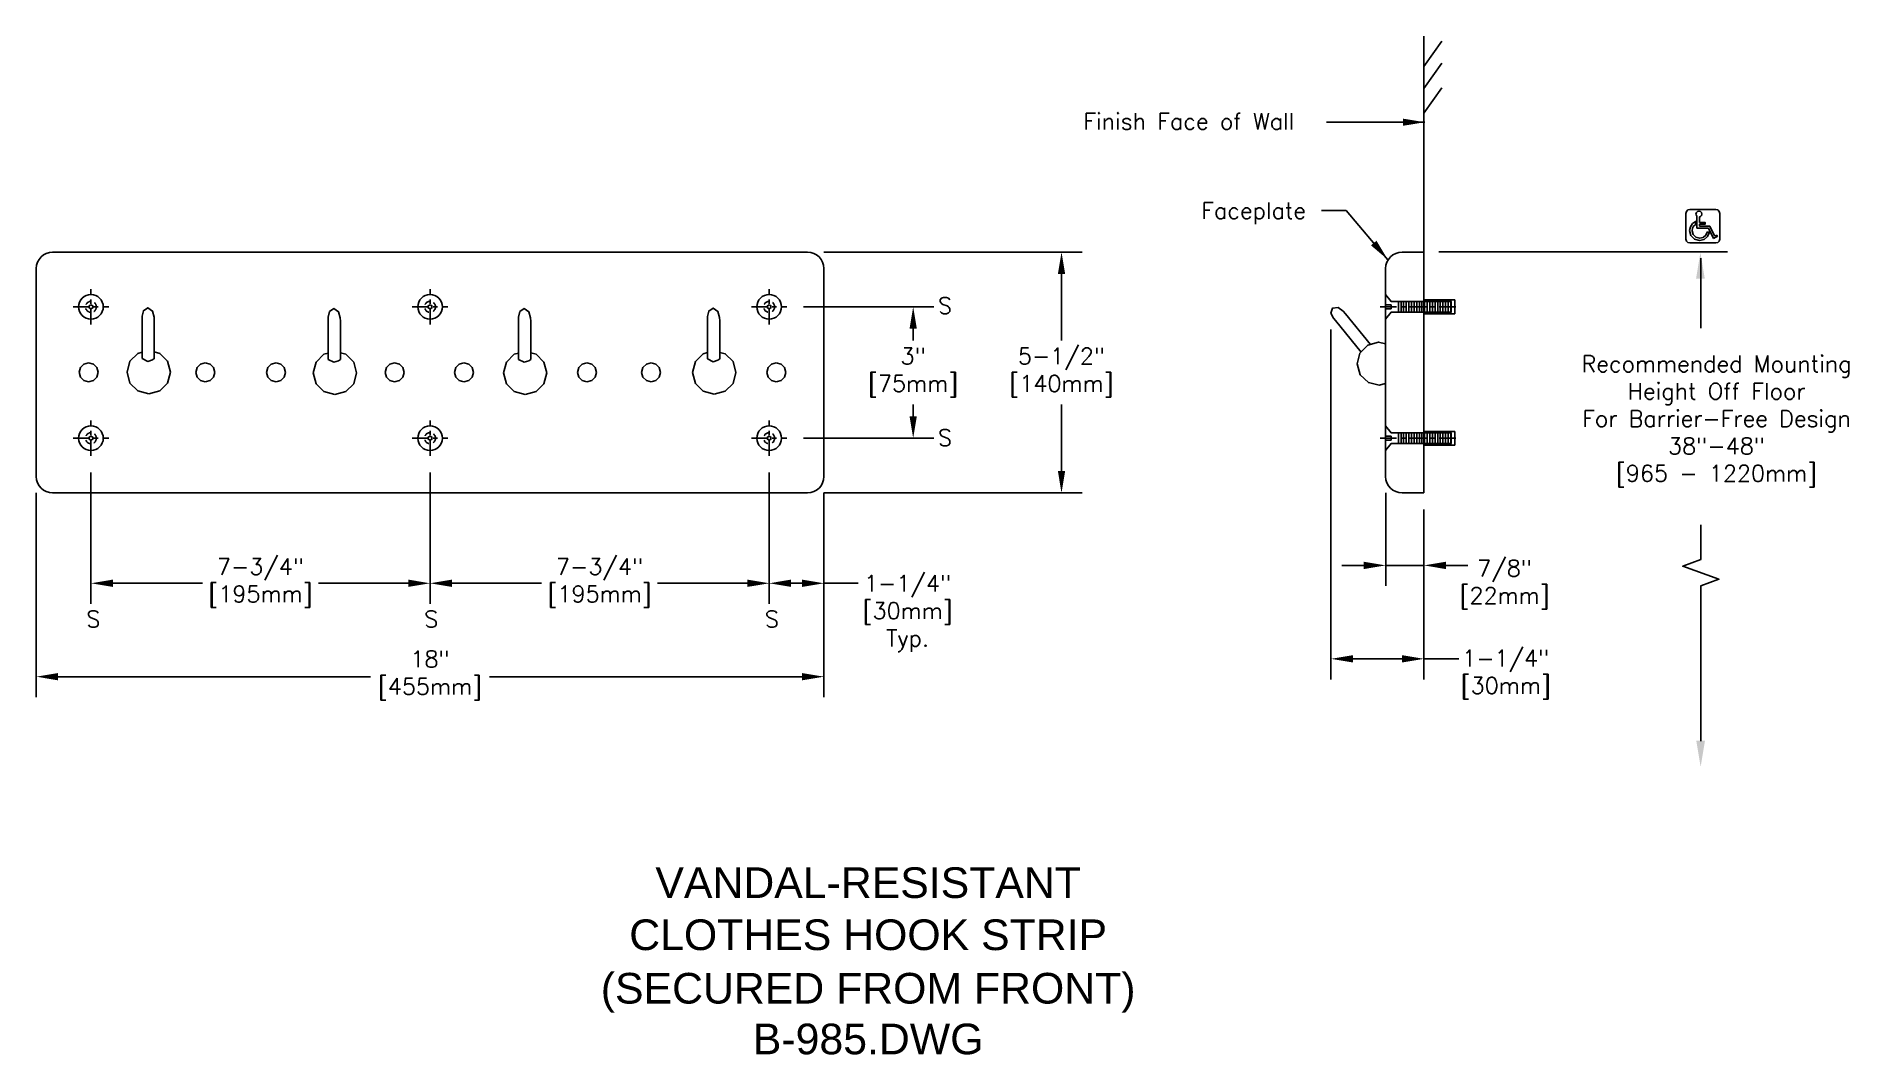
# Model space of a CAD drawing. Extents: x 2.2 to 43.6, y 1.2 to 24.4.
import ezdxf
from ezdxf.enums import TextEntityAlignment as Align

# ---------------------------------------------------------------- set-up
doc = ezdxf.new("R2010")
doc.units = 0
doc.header["$MEASUREMENT"] = 0
doc.header["$PDMODE"] = 3
doc.header["$PDSIZE"] = 1
doc.linetypes.add('CENTER2', pattern=[1.125, 0.75, -0.125, 0.125, -0.125])
doc.linetypes.add('HIDDEN2', pattern=[0.1875, 0.125, -0.0625])
doc.layers.get('0').update_dxf_attribs({"linetype": 'CONTINUOUS'})
doc.layers.get('Defpoints').update_dxf_attribs({"linetype": 'CONTINUOUS'})
for name, color, linetype in [('detail', 4, 'CONTINUOUS'), ('dim', 1, 'CONTINUOUS'), ('text', 2, 'CONTINUOUS')]:
    doc.layers.add(name, color=color, linetype=linetype)
doc.styles.add('Arial_5', font='arial.ttf', dxfattribs={"height": 5})
doc.styles.add('DIM_S_7', font='simplex.shx', dxfattribs={"height": 0.375})
doc.styles.add('DIM_S_8', font='simplex.shx', dxfattribs={"height": 0.25})
doc.dimstyles.new('DIM_S_7', dxfattribs={"dimtxt": 0.12, "dimasz": 0.5, "dimexe": 0.46875, "dimexo": 0.375, "dimgap": 0.09375, "dimtad": 1, "dimtih": 1, "dimtoh": 1, "dimdec": 5, "dimrnd": 0.0625, "dimzin": 0, "dimdsep": 46, "dimlunit": 4, "dimtxsty": 'DIM_S_7', "dimcen": 0.09375, "dimaunit": 1, "dimadec": 0, "dimazin": 0, "dimtfac": 1, "dimtdec": 4, "dimtofl": 0, "dimtmove": 2, "dimatfit": 3, "dimfxl": 1, "dimtolj": 1, "dimtzin": 0, "dimarcsym": 0})

# ---------------------------------------------------------------- blocks, each defined once
blk = doc.blocks.new('*D0')
at = {"color": 0, "linetype": 'ByBlock'}
for p, q in [((30.948, 10.797), (30.948, 6.131)), ((48.948, 10.797), (48.948, 6.131)), ((31.448, 6.6), (38.586, 6.6)), ((48.448, 6.6), (41.309, 6.6))]:
    blk.add_line(p, q, dxfattribs=at)
for points in [[(31.448, 6.683), (31.448, 6.516), (30.948, 6.6)], [(48.448, 6.683), (48.448, 6.516), (48.948, 6.6)]]:
    blk.add_solid(points, dxfattribs=at)
at = {"layer": 'Defpoints', "color": 0, "linetype": 'ByBlock'}
for p in [(30.948, 11.172), (48.948, 11.172), (48.948, 6.6)]:
    blk.add_point(p, dxfattribs=at)
at = {"color": 0, "linetype": 'ByBlock', "insert": (39.948, 6.627), "char_height": 0.375, "attachment_point": 5, "style": 'DIM_S_7'}
blk.add_mtext('\\A1;18"\\P[455mm]', dxfattribs=at)
blk = doc.blocks.new('*D1')
at = {"color": 0, "linetype": 'ByBlock'}
for p, q in [((32.198, 11.266), (32.198, 8.265)), ((39.948, 11.266), (39.948, 8.265)), ((32.698, 8.733), (34.747, 8.733)), ((39.448, 8.733), (37.398, 8.733))]:
    blk.add_line(p, q, dxfattribs=at)
for points in [[(32.698, 8.817), (32.698, 8.65), (32.198, 8.733)], [(39.448, 8.817), (39.448, 8.65), (39.948, 8.733)]]:
    blk.add_solid(points, dxfattribs=at)
at = {"layer": 'Defpoints', "color": 0, "linetype": 'ByBlock'}
for p in [(32.198, 11.641), (39.948, 11.641), (39.948, 8.733)]:
    blk.add_point(p, dxfattribs=at)
at = {"color": 0, "linetype": 'ByBlock', "insert": (36.073, 8.74), "char_height": 0.375, "attachment_point": 5, "style": 'DIM_S_7'}
blk.add_mtext('\\A1;7-3/4"\\P[195mm]', dxfattribs=at)
blk = doc.blocks.new('*D2')
at = {"color": 0, "linetype": 'ByBlock'}
for p, q in [((47.698, 11.266), (47.698, 8.265)), ((48.948, 10.797), (48.948, 8.265)), ((48.198, 8.733), (48.448, 8.733))]:
    blk.add_line(p, q, dxfattribs=at)
for points in [[(48.198, 8.817), (48.198, 8.65), (47.698, 8.733)], [(48.448, 8.817), (48.448, 8.65), (48.948, 8.733)]]:
    blk.add_solid(points, dxfattribs=at)
at = {"layer": 'Defpoints', "color": 0, "linetype": 'ByBlock'}
for p in [(47.698, 11.641), (48.948, 11.172), (48.948, 8.733)]:
    blk.add_point(p, dxfattribs=at)
at = {"color": 0, "linetype": 'ByBlock', "insert": (50.863, 8.043), "char_height": 0.375, "attachment_point": 5, "style": 'DIM_S_7'}
blk.add_mtext('\\A1;1-1/4"\\P[30mm]\\PTyp.', dxfattribs=at)
blk = doc.blocks.new('*D3')
at = {"color": 0, "linetype": 'ByBlock'}
for p, q in [((19.756, 18.257), (22.735, 18.257)), ((22.266, 17.757), (22.266, 17.485)), ((22.266, 15.757), (22.266, 16.03)), ((19.756, 15.257), (22.735, 15.257))]:
    blk.add_line(p, q, dxfattribs=at)
for points in [[(22.183, 17.757), (22.35, 17.757), (22.266, 18.257)], [(22.183, 15.757), (22.35, 15.757), (22.266, 15.257)]]:
    blk.add_solid(points, dxfattribs=at)
at = {"layer": 'Defpoints', "color": 0, "linetype": 'ByBlock'}
for p in [(19.381, 18.257), (22.266, 18.257), (19.381, 15.257)]:
    blk.add_point(p, dxfattribs=at)
at = {"color": 0, "linetype": 'ByBlock', "insert": (22.266, 16.757), "char_height": 0.375, "attachment_point": 5, "style": 'DIM_S_7'}
blk.add_mtext('\\A1;3"\\P[75mm]', dxfattribs=at)
blk = doc.blocks.new('*D4')
at = {"color": 0, "linetype": 'ByBlock'}
for p, q in [((20.225, 19.507), (26.125, 19.507)), ((25.656, 19.007), (25.656, 17.485)), ((25.656, 14.507), (25.656, 16.03)), ((20.225, 14.007), (26.125, 14.007))]:
    blk.add_line(p, q, dxfattribs=at)
for points in [[(25.573, 19.007), (25.74, 19.007), (25.656, 19.507)], [(25.573, 14.507), (25.74, 14.507), (25.656, 14.007)]]:
    blk.add_solid(points, dxfattribs=at)
at = {"layer": 'Defpoints', "color": 0, "linetype": 'ByBlock'}
for p in [(19.85, 19.507), (19.85, 14.007), (25.656, 14.007)]:
    blk.add_point(p, dxfattribs=at)
at = {"color": 0, "linetype": 'ByBlock', "insert": (25.656, 16.757), "char_height": 0.375, "attachment_point": 5, "style": 'DIM_S_7'}
blk.add_mtext('\\A1;5-1/2"\\P[140mm]', dxfattribs=at)
blk = doc.blocks.new('*D5')
at = {"color": 0, "linetype": 'ByBlock'}
for p, q in [((29.297, 17.74), (29.297, 9.749)), ((31.422, 13.632), (31.422, 9.749)), ((29.797, 10.218), (30.922, 10.218))]:
    blk.add_line(p, q, dxfattribs=at)
for points in [[(29.797, 10.301), (29.797, 10.134), (29.297, 10.218)], [(30.922, 10.301), (30.922, 10.134), (31.422, 10.218)]]:
    blk.add_solid(points, dxfattribs=at)
at = {"layer": 'Defpoints', "color": 0, "linetype": 'ByBlock'}
for p in [(29.297, 18.115), (31.422, 14.007), (31.422, 10.218)]:
    blk.add_point(p, dxfattribs=at)
at = {"color": 0, "linetype": 'ByBlock', "insert": (33.293, 9.858), "char_height": 0.375, "attachment_point": 5, "style": 'DIM_S_7'}
blk.add_mtext('\\A1;1-1/4"\\P[30mm]', dxfattribs=at)
blk = doc.blocks.new('*D6')
at = {"color": 0, "linetype": 'ByBlock'}
for p, q in [((30.547, 14.007), (30.547, 11.883)), ((31.422, 13.632), (31.422, 11.883)), ((30.047, 12.352), (29.547, 12.352)), ((30.547, 12.352), (31.422, 12.352)), ((31.922, 12.352), (32.422, 12.352))]:
    blk.add_line(p, q, dxfattribs=at)
for points in [[(30.047, 12.435), (30.047, 12.268), (30.547, 12.352)], [(31.922, 12.435), (31.922, 12.268), (31.422, 12.352)]]:
    blk.add_solid(points, dxfattribs=at)
at = {"layer": 'Defpoints', "color": 0, "linetype": 'ByBlock'}
for p in [(30.547, 14.382), (31.422, 14.007), (31.422, 12.352)]:
    blk.add_point(p, dxfattribs=at)
at = {"color": 0, "linetype": 'ByBlock', "insert": (33.266, 11.912), "char_height": 0.375, "attachment_point": 5, "style": 'DIM_S_7'}
blk.add_mtext('\\A1;7/8"\\P[22mm]', dxfattribs=at)
blk = doc.blocks.new('*D7')
at = {"color": 0, "linetype": 'ByBlock'}
for p, q in [((32.198, 11.266), (32.198, 8.265)), ((39.948, 11.266), (39.948, 8.265)), ((32.698, 8.733), (34.747, 8.733)), ((39.448, 8.733), (37.398, 8.733))]:
    blk.add_line(p, q, dxfattribs=at)
for points in [[(32.698, 8.817), (32.698, 8.65), (32.198, 8.733)], [(39.448, 8.817), (39.448, 8.65), (39.948, 8.733)]]:
    blk.add_solid(points, dxfattribs=at)
at = {"layer": 'Defpoints', "color": 0, "linetype": 'ByBlock'}
for p in [(32.198, 11.641), (39.948, 11.641), (39.948, 8.733)]:
    blk.add_point(p, dxfattribs=at)
at = {"color": 0, "linetype": 'ByBlock', "insert": (36.073, 8.74), "char_height": 0.375, "attachment_point": 5, "style": 'DIM_S_7'}
blk.add_mtext('\\A1;7-3/4"\\P[195mm]', dxfattribs=at)

msp = doc.modelspace()

# ---------------------------------------------------------------- linework, layer by layer
at = {"layer": 'detail', "linetype": 'Continuous'}
for p, q in [((33.939062, 19.507255), (33.939062, 24.436925)), ((33.939062, 23.749971), (34.349785, 24.324753)), ((33.939062, 23.245193), (34.349785, 23.819975)), ((33.939062, 22.684328), (34.349785, 23.25911)), ((40.470795, 20.096768), (40.236302, 20.096768)), ((40.579762, 19.875858), (40.470795, 20.096768)), ((19.850077, 19.507255), (2.600077, 19.507255)), ((33.439062, 19.507255), (33.939062, 19.507255)), ((33.939062, 19.507255), (33.939062, 14.007255)), ((40.559048, 19.820849), (40.597327, 19.840248)), ((40.597327, 19.840248), (40.596534, 19.841855)), ((2.225077, 19.132255), (2.225077, 14.382255)), ((20.225077, 19.132255), (20.225077, 14.382255)), ((33.064062, 19.132255), (33.064062, 14.382255)), ((33.064062, 18.30413), (33.192041, 18.30413)), ((33.192041, 18.30413), (33.192041, 18.21038)), ((33.3553, 18.397982), (33.3553, 18.117612)), ((33.415162, 18.397982), (33.415162, 18.117612)), ((33.475025, 18.397982), (33.475025, 18.117612)), ((33.534887, 18.397982), (33.534887, 18.117612)), ((33.594749, 18.397982), (33.594749, 18.117612)), ((33.654612, 18.397982), (33.654612, 18.117612)), ((33.714474, 18.397982), (33.714474, 18.117612)), ((33.774337, 18.397982), (33.774337, 18.117612)), ((33.834199, 18.397982), (33.834199, 18.117612)), ((33.894062, 18.397982), (33.894062, 18.117612)), ((33.939062, 18.413505), (34.641755, 18.413505)), ((33.953924, 18.397982), (33.953924, 18.117612)), ((34.013787, 18.397982), (34.013787, 18.117612)), ((34.073649, 18.397982), (34.073649, 18.117612)), ((34.133512, 18.397982), (34.133512, 18.117612)), ((34.193374, 18.397982), (34.193374, 18.117612)), ((34.253237, 18.397982), (34.253237, 18.117612)), ((34.313099, 18.397982), (34.313099, 18.117612)), ((34.372962, 18.397982), (34.372962, 18.117612)), ((34.432824, 18.397982), (34.432824, 18.117612)), ((34.492686, 18.397982), (34.492686, 18.117612)), ((34.552549, 18.397982), (34.552549, 18.117612)), ((34.564062, 18.382255), (34.564062, 18.132255)), ((34.641755, 18.413505), (34.641755, 18.101005)), ((33.064062, 18.21038), (33.192041, 18.21038)), ((33.939062, 18.101005), (34.641755, 18.101005)), ((33.3553, 15.397982), (33.3553, 15.117612)), ((33.415162, 15.397982), (33.415162, 15.117612)), ((33.475025, 15.397982), (33.475025, 15.117612)), ((33.534887, 15.397982), (33.534887, 15.117612)), ((33.594749, 15.397982), (33.594749, 15.117612)), ((33.654612, 15.397982), (33.654612, 15.117612)), ((33.714474, 15.397982), (33.714474, 15.117612)), ((33.774337, 15.397982), (33.774337, 15.117612)), ((33.834199, 15.397982), (33.834199, 15.117612)), ((33.894062, 15.397982), (33.894062, 15.117612)), ((33.939062, 15.413505), (34.641755, 15.413505)), ((33.953924, 15.397982), (33.953924, 15.117612)), ((34.013787, 15.397982), (34.013787, 15.117612)), ((34.073649, 15.397982), (34.073649, 15.117612)), ((34.133512, 15.397982), (34.133512, 15.117612)), ((34.193374, 15.397982), (34.193374, 15.117612)), ((34.253237, 15.397982), (34.253237, 15.117612)), ((34.313099, 15.397982), (34.313099, 15.117612)), ((34.372962, 15.397982), (34.372962, 15.117612)), ((34.432824, 15.397982), (34.432824, 15.117612)), ((34.492686, 15.397982), (34.492686, 15.117612)), ((34.552549, 15.397982), (34.552549, 15.117612)), ((34.564062, 15.382255), (34.564062, 15.132255)), ((34.641755, 15.413505), (34.641755, 15.101005)), ((33.064062, 15.30413), (33.192041, 15.30413)), ((33.064062, 15.21038), (33.192041, 15.21038)), ((33.192041, 15.30413), (33.192041, 15.21038)), ((33.939062, 15.101005), (34.641755, 15.101005)), ((19.850077, 14.007255), (2.600077, 14.007255)), ((33.439062, 14.007255), (33.939062, 14.007255))]:
    msp.add_line(p, q, dxfattribs=at)
at = {"layer": 'detail', "linetype": 'CENTER2', "ltscale": 0.5}
for p, q in [((3.475077, 17.851005), (3.475077, 18.663505)), ((11.225077, 17.851005), (11.225077, 18.663505)), ((18.975077, 17.851005), (18.975077, 18.663505)), ((3.068827, 18.257255), (3.881327, 18.257255)), ((10.818827, 18.257255), (11.631327, 18.257255)), ((18.568827, 18.257255), (19.381327, 18.257255)), ((32.939062, 18.257255), (34.689062, 18.257255)), ((3.475077, 14.851005), (3.475077, 15.663505)), ((11.225077, 14.851005), (11.225077, 15.663505)), ((18.975077, 14.851005), (18.975077, 15.663505)), ((3.068827, 15.257255), (3.881327, 15.257255)), ((10.818827, 15.257255), (11.631327, 15.257255)), ((18.568827, 15.257255), (19.381327, 15.257255)), ((32.939062, 15.257255), (34.689062, 15.257255))]:
    msp.add_line(p, q, dxfattribs=at)
at = {"layer": 'detail', "linetype": 'Continuous'}
for points in [[(40.609762, 19.71611), (40.655443, 19.728417), (40.687884, 19.760752), (40.700224, 19.806228), (40.700224, 20.392001), (40.687884, 20.437492), (40.655443, 20.469808), (40.609762, 20.482101), (40.016679, 20.482101), (39.971024, 20.469808), (39.938568, 20.437492), (39.926217, 20.392001), (39.926217, 19.806228), (39.938568, 19.760752), (39.971024, 19.728417), (40.016679, 19.71611)], [(40.461864, 19.962139), (40.420588, 19.864768), (40.341118, 19.797112), (40.236101, 19.771762), (40.120607, 19.802891), (40.038494, 19.884675), (40.007237, 19.999715), (40.028127, 20.08798), (40.080201, 20.162509), (40.147565, 20.207447), (40.148227, 20.133178), (40.102659, 20.099955), (40.077664, 20.05456), (40.070039, 19.994938), (40.093477, 19.908676), (40.155062, 19.847343), (40.241697, 19.824), (40.320429, 19.842215), (40.380025, 19.891477), (40.411008, 19.963707)], [(3.475077, 18.30413), (3.434482, 18.280692), (3.434482, 18.233817), (3.475077, 18.21038), (3.515672, 18.233817), (3.515672, 18.280692)], [(4.646535, 17.076226), (4.646535, 17.972885), (4.64588, 18.041072), (4.673272, 18.167707), (4.772736, 18.235887), (4.878412, 18.161495), (4.917347, 18.023337), (4.922906, 17.948944), (4.922906, 17.076226), (4.8793, 17.044336), (4.774279, 17.012454)], [(11.225077, 18.30413), (11.184482, 18.280692), (11.184482, 18.233817), (11.225077, 18.21038), (11.265672, 18.233817), (11.265672, 18.280692)], [(17.569239, 17.068009), (17.569239, 17.964696), (17.568565, 18.032904), (17.595915, 18.159573), (17.695358, 18.227781), (17.801027, 18.153388), (17.839963, 18.01523), (17.845528, 17.940837), (17.845528, 17.068009), (17.801923, 17.036147), (17.696921, 17.004285)], [(17.569239, 17.068009), (17.569239, 17.964696), (17.568565, 18.032904), (17.595915, 18.159573), (17.695358, 18.227781), (17.801027, 18.153388), (17.839963, 18.01523), (17.845528, 17.940837), (17.845528, 17.068009), (17.801923, 17.036147), (17.696921, 17.004285)], [(18.975077, 18.30413), (18.934482, 18.280692), (18.934482, 18.233817), (18.975077, 18.21038), (19.015672, 18.233817), (19.015672, 18.280692)], [(8.899994, 17.058277), (8.899994, 17.954964), (8.89934, 18.023144), (8.926725, 18.149758), (9.026195, 18.217938), (9.131871, 18.143553), (9.170807, 18.005408), (9.176365, 17.931023), (9.176365, 17.058277), (9.13276, 17.026415), (9.027738, 16.994546)], [(8.899994, 17.058277), (8.899994, 17.954964), (8.89934, 18.023144), (8.926725, 18.149758), (9.026195, 18.217938), (9.131871, 18.143553), (9.170807, 18.005408), (9.176365, 17.931023), (9.176365, 17.058277), (9.13276, 17.026415), (9.027738, 16.994546)], [(13.249611, 17.058277), (13.249611, 17.954964), (13.248957, 18.023144), (13.276356, 18.149758), (13.37584, 18.217938), (13.481516, 18.143553), (13.520444, 18.005408), (13.52601, 17.931023), (13.52601, 17.058277), (13.482404, 17.026415), (13.377369, 16.994546)], [(13.249611, 17.058277), (13.249611, 17.954964), (13.248957, 18.023144), (13.276356, 18.149758), (13.37584, 18.217938), (13.481516, 18.143553), (13.520444, 18.005408), (13.52601, 17.931023), (13.52601, 17.058277), (13.482404, 17.026415), (13.377369, 16.994546)], [(3.475077, 15.30413), (3.434482, 15.280692), (3.434482, 15.233817), (3.475077, 15.21038), (3.515672, 15.233817), (3.515672, 15.280692)], [(11.225077, 15.30413), (11.184482, 15.280692), (11.184482, 15.233817), (11.225077, 15.21038), (11.265672, 15.233817), (11.265672, 15.280692)], [(18.975077, 15.30413), (18.934482, 15.280692), (18.934482, 15.233817), (18.975077, 15.21038), (19.015672, 15.233817), (19.015672, 15.280692)]]:
    msp.add_lwpolyline(points, close=True, dxfattribs=at)
for points in [[(40.236302, 20.311012), (40.257795, 20.3168), (40.282315, 20.341225), (40.291647, 20.375592), (40.282315, 20.40993), (40.257795, 20.434333), (40.223307, 20.443622), (40.188808, 20.434333), (40.164299, 20.40993), (40.154978, 20.375592), (40.164299, 20.341225), (40.17498, 20.330581)], [(40.17498, 20.330581), (40.17498, 20.053982)], [(40.236302, 20.185358), (40.236302, 20.311012)], [(40.17498, 20.053982), (40.236302, 20.053982)], [(40.236302, 20.142573), (40.365159, 20.142573), (40.365159, 20.185358), (40.236302, 20.185358)], [(40.236302, 20.096768), (40.236302, 20.142573)], [(40.236302, 20.053982), (40.439977, 20.053982)], [(40.439977, 20.053982), (40.559048, 19.820849)], [(40.596534, 19.841855), (40.623664, 19.853221), (40.641045, 19.865748), (40.645091, 19.877101), (40.633833, 19.883721), (40.610208, 19.883231), (40.579762, 19.875858)], [(4.646535, 17.076226), (4.646535, 17.972885), (4.64588, 18.041072), (4.673272, 18.167707), (4.772736, 18.235887), (4.878412, 18.161495), (4.917347, 18.023337), (4.922906, 17.948944)], [(32.507212, 17.218978), (31.916895, 17.946878), (31.873464, 17.999581), (31.814062, 18.115307), (31.849708, 18.230468), (31.978933, 18.238529), (32.096211, 18.15522), (32.147346, 18.100738), (32.71846, 17.396591)], [(32.507212, 17.218978), (31.916895, 17.946878), (31.873464, 17.999581), (31.814062, 18.115307), (31.849708, 18.230468), (31.978933, 18.238529), (32.096211, 18.15522), (32.147346, 18.100738), (32.71846, 17.396591)], [(33.064062, 17.414147), (32.904236, 17.453807), (32.654279, 17.383147)], [(33.064062, 17.414147), (32.904236, 17.453807), (32.654279, 17.383147)], [(4.646535, 17.219501), (4.545859, 17.192405), (4.367533, 17.014988), (4.299662, 16.765368)], [(4.922906, 17.076226), (4.8793, 17.044336), (4.774279, 17.012454), (4.646535, 17.076226)], [(5.293754, 16.765368), (5.225897, 17.014988), (5.047592, 17.192405), (4.922906, 17.225957)], [(8.899994, 17.201529), (8.79936, 17.174449), (8.621054, 16.997039), (8.553204, 16.747413)], [(9.547213, 16.747413), (9.479364, 16.997039), (9.301079, 17.174449), (9.176365, 17.208016)], [(13.249611, 17.201535), (13.148977, 17.174449), (12.970692, 16.997039), (12.902849, 16.747413)], [(13.896858, 16.747413), (13.829001, 16.997039), (13.650695, 17.174449), (13.52601, 17.208002)], [(17.569239, 17.211378), (17.468529, 17.184271), (17.290217, 17.006833), (17.22236, 16.757255)], [(18.216479, 16.757255), (18.148602, 17.006833), (17.970276, 17.184271), (17.845528, 17.217857)], [(32.654279, 17.383147), (32.474162, 17.196735), (32.413131, 16.953293), (32.484149, 16.704535), (32.671525, 16.525382), (32.916227, 16.464688), (33.064062, 16.506483)], [(32.654279, 17.383147), (32.474162, 17.196735), (32.413131, 16.953293), (32.484149, 16.704535), (32.671525, 16.525382), (32.916227, 16.464688), (33.064062, 16.506483)], [(3.420924, 16.978801), (3.311611, 16.949363), (3.233885, 16.872036), (3.204296, 16.763275)], [(3.204296, 16.763275), (3.233885, 16.654437), (3.311611, 16.577062), (3.420924, 16.547618)], [(3.637559, 16.763275), (3.607991, 16.872036), (3.530285, 16.949363), (3.420924, 16.978801)], [(3.420924, 16.547618), (3.530285, 16.577062), (3.607991, 16.654437), (3.637559, 16.763275)], [(4.299662, 16.765368), (4.367533, 16.515797), (4.545859, 16.338407), (4.796705, 16.270895)], [(4.796705, 16.270895), (5.047592, 16.338407), (5.225897, 16.515797), (5.293754, 16.765368)], [(6.088401, 16.975736), (5.979033, 16.946326), (5.901314, 16.86902), (5.871739, 16.76021)], [(5.871739, 16.76021), (5.901314, 16.6514), (5.979033, 16.57408), (6.088401, 16.544663)], [(6.305036, 16.76021), (6.275461, 16.86902), (6.197748, 16.946326), (6.088401, 16.975736)], [(6.088401, 16.544663), (6.197748, 16.57408), (6.275461, 16.6514), (6.305036, 16.76021)], [(7.704489, 16.975736), (7.595135, 16.946326), (7.517423, 16.86902), (7.487854, 16.76021)], [(7.487854, 16.76021), (7.517423, 16.6514), (7.595135, 16.57408), (7.704489, 16.544663)], [(7.921117, 16.76021), (7.891556, 16.86902), (7.813843, 16.946326), (7.704489, 16.975736)], [(7.704489, 16.544663), (7.813843, 16.57408), (7.891556, 16.6514), (7.921117, 16.76021)], [(8.553204, 16.747413), (8.621054, 16.497848), (8.79936, 16.320451), (9.050247, 16.252946)], [(9.050247, 16.252946), (9.301079, 16.320451), (9.479364, 16.497848), (9.547213, 16.747413)], [(10.41396, 16.975736), (10.304647, 16.946326), (10.226921, 16.86902), (10.197332, 16.76021)], [(10.197332, 16.76021), (10.226921, 16.6514), (10.304647, 16.57408), (10.41396, 16.544663)], [(10.630595, 16.76021), (10.601027, 16.86902), (10.523314, 16.946326), (10.41396, 16.975736)], [(10.41396, 16.544663), (10.523314, 16.57408), (10.601027, 16.6514), (10.630595, 16.76021)], [(12.000059, 16.975736), (11.890692, 16.946326), (11.812972, 16.86902), (11.783397, 16.76021)], [(11.783397, 16.76021), (11.812972, 16.6514), (11.890692, 16.57408), (12.000059, 16.544663)], [(12.216694, 16.76021), (12.187119, 16.86902), (12.109407, 16.946326), (12.000059, 16.975736)], [(12.000059, 16.544663), (12.109407, 16.57408), (12.187119, 16.6514), (12.216694, 16.76021)], [(12.902849, 16.747413), (12.970692, 16.497848), (13.148977, 16.320451), (13.399809, 16.252946)], [(13.399809, 16.252946), (13.650695, 16.320451), (13.829001, 16.497848), (13.896858, 16.747413)], [(14.811652, 16.975736), (14.702284, 16.946326), (14.624565, 16.86902), (14.594996, 16.76021)], [(14.594996, 16.76021), (14.624565, 16.6514), (14.702284, 16.57408), (14.811652, 16.544663)], [(15.028287, 16.76021), (14.998719, 16.86902), (14.921006, 16.946326), (14.811652, 16.975736)], [(14.811652, 16.544663), (14.921006, 16.57408), (14.998719, 16.6514), (15.028287, 16.76021)], [(16.27757, 16.975736), (16.168209, 16.946326), (16.090504, 16.86902), (16.060935, 16.76021)], [(16.060935, 16.76021), (16.090504, 16.6514), (16.168209, 16.57408), (16.27757, 16.544663)], [(16.494205, 16.76021), (16.464616, 16.86902), (16.386883, 16.946326), (16.27757, 16.975736)], [(16.27757, 16.544663), (16.386883, 16.57408), (16.464616, 16.6514), (16.494205, 16.76021)], [(17.22236, 16.757255), (17.290217, 16.507615), (17.468529, 16.330191), (17.719437, 16.262678)], [(17.719437, 16.262678), (17.970276, 16.330191), (18.148602, 16.507615), (18.216479, 16.757255)], [(19.137218, 16.975736), (19.027905, 16.946326), (18.950172, 16.86902), (18.920583, 16.76021)], [(18.920583, 16.76021), (18.950172, 16.6514), (19.027905, 16.57408), (19.137218, 16.544663)], [(19.353853, 16.76021), (19.324278, 16.86902), (19.246565, 16.946326), (19.137218, 16.975736)], [(19.137218, 16.544663), (19.246565, 16.57408), (19.324278, 16.6514), (19.353853, 16.76021)]]:
    msp.add_lwpolyline(points, dxfattribs=at)
at = {"layer": 'detail', "linetype": 'Continuous', "flags": 128}
for points in [[(33.064062, 18.538505), (33.189062, 18.382255), (34.564062, 18.382255)], [(33.064062, 17.976005), (33.189062, 18.132255), (34.564062, 18.132255)], [(33.064062, 15.538505), (33.189062, 15.382255), (34.564062, 15.382255)], [(33.064062, 14.976005), (33.189062, 15.132255), (34.564062, 15.132255)]]:
    msp.add_lwpolyline(points, dxfattribs=at)
at = {"layer": 'detail', "linetype": 'Continuous'}
for centre in [(3.475077, 18.257255), (11.225077, 18.257255), (18.975077, 18.257255), (3.475077, 15.257255), (11.225077, 15.257255), (18.975077, 15.257255)]:
    msp.add_circle(centre, 0.28125, dxfattribs=at)
at = {"layer": 'detail', "linetype": 'HIDDEN2'}
for centre in [(3.475077, 18.257255), (11.225077, 18.257255), (18.975077, 18.257255), (3.475077, 15.257255), (11.225077, 15.257255), (18.975077, 15.257255)]:
    msp.add_circle(centre, 0.125, dxfattribs=at)
at = {"layer": 'detail', "linetype": 'Continuous'}
for centre, start, end in [((2.600077, 19.132255), 90, 180), ((19.850077, 19.132255), 0, 90), ((33.439062, 19.132255), 90, 180), ((2.600077, 14.382255), 180, 270), ((19.850077, 14.382255), 270, 0), ((33.439062, 14.382255), 180, 270)]:
    msp.add_arc(centre, 0.375, start, end, dxfattribs=at)
at = {"layer": 'dim', "linetype": 'Continuous'}
for p, q in [((34.278599, 19.510302), (40.875423, 19.510302)), ((40.266267, 19.372271), (40.266267, 17.773271)), ((20.225077, 11.943642), (21.010609, 11.943642)), ((33.939062, 10.217822), (34.733956, 10.217822))]:
    msp.add_line(p, q, dxfattribs=at)
msp.add_lwpolyline([(40.266267, 13.277429), (40.266267, 12.484096), (39.854145, 12.334096), (40.678388, 12.034096), (40.266267, 11.884096), (40.266267, 8.333903)], dxfattribs=at)
for points in [[(40.157949, 18.900006), (40.357782, 18.900006), (40.257866, 19.499504)], [(40.162624, 8.350849), (40.362456, 8.350849), (40.26254, 7.751352)]]:
    msp.add_solid(points, dxfattribs=at)

# ---------------------------------------------------------------- texts
at = {"layer": 'dim', "linetype": 'Continuous', "style": 'DIM_S_7'}
for s, p in [('Finish Face of Wall', (26.157887, 22.305641)), ('Faceplate', (28.849355, 20.266661)), ('S', (22.831294, 18.099157)), ('S', (22.831294, 15.081497)), ('S', (3.368807, 10.939528)), ('S', (11.09102, 10.939528)), ('S', (18.876014, 10.939528))]:
    msp.add_text(s, height=0.375, dxfattribs=at).set_placement(p)
at = {"layer": 'dim', "linetype": 'Continuous', "insert": (40.626034, 15.642183), "char_height": 0.375, "attachment_point": 5, "style": 'DIM_S_8'}
msp.add_mtext('Recommended Mounting\\PHeight Off Floor\\PFor Barrier-Free Design\\P38"-48"\\P[965 - 1220mm]', dxfattribs=at)
at = {"layer": 'text', "linetype": 'Continuous', "style": 'Arial_5'}
for s, p in [('VANDAL-RESISTANT', (21.237026, 5.106099)), ('CLOTHES HOOK STRIP', (21.237026, 3.916008)), ('(SECURED FROM FRONT)', (21.237026, 2.607612)), ('B-985.DWG', (21.237026, 1.535826))]:
    msp.add_text(s, height=0.7, dxfattribs=at).set_placement(p, align=Align.MIDDLE)

# ---------------------------------------------------------------- dimensions: what is measured, and where the dimension line sits
at = {"layer": 'dim', "linetype": 'Continuous'}
for base, p1, p2, text, picture, middle in [((25.656493, 14.007255), (19.850077, 19.507255), (19.850077, 14.007255), '5-1/2"\\P[140mm]', '*D4', (25.656493, 16.757255)), ((22.266254, 18.257255), (19.381327, 15.257255), (19.381327, 18.257255), '3"\\P[75mm]', '*D3', (22.266254, 16.757255))]:
    dim = msp.add_linear_dim(base=base, p1=p1, p2=p2, angle=90, text=text, dimstyle='DIM_S_7', override={"dimpost": '\\X'}, dxfattribs=at)
    dim.commit()
    dim.dimension.update_dxf_attribs({"geometry": picture, "text_midpoint": middle})
for base, p1, p2, text, picture, middle, set_off in [((33.939062, 10.217822), (31.814062, 18.115307), (33.939062, 14.007255), '1-1/4"\\P[30mm]', '*D5', (35.809972, 9.858495), (2.517363, 0)), ((11.225077, 11.943642), (3.475077, 14.851005), (11.225077, 14.851005), '7-3/4"\\P[195mm]', '*D1', (7.350077, 11.950675), (-28.722424, 3.210303)), ((18.975077, 11.943642), (11.225077, 14.851005), (18.975077, 14.851005), '7-3/4"\\P[195mm]', '*D7', (15.100077, 11.950675), (-20.972424, 3.210303)), ((20.225077, 11.943642), (18.975077, 14.851005), (20.225077, 14.382255), '1-1/4"\\P[30mm]\\PTyp.', '*D2', (22.140689, 11.253314), (-28.722424, 3.210303)), ((20.225077, 9.809901), (2.225077, 14.382255), (20.225077, 14.382255), '18"\\P[455mm]', '*D0', (11.225077, 9.837492), (-28.722424, 3.210303)), ((33.939062, 12.351563), (33.064062, 14.382255), (33.939062, 14.007255), '7/8"\\P[22mm]', '*D6', (35.783603, 11.912263), (2.517363, 0))]:
    dim = msp.add_linear_dim(base=base, p1=p1, p2=p2, text=text, dimstyle='DIM_S_7', override={"dimpost": '\\X'}, dxfattribs=at)
    dim.commit()
    dim.dimension.update_dxf_attribs({"geometry": picture, "text_midpoint": middle, "dimtype": 160, "insert": set_off})

# ---------------------------------------------------------------- leaders
for points in [[(33.957023, 22.4739), (31.712667, 22.4739)], [(33.11539, 19.333059), (32.161538, 20.454788), (31.600449, 20.454788)]]:
    msp.add_leader(points, dimstyle='DIM_S_7', dxfattribs=at)

doc.saveas('drawing.dxf')
